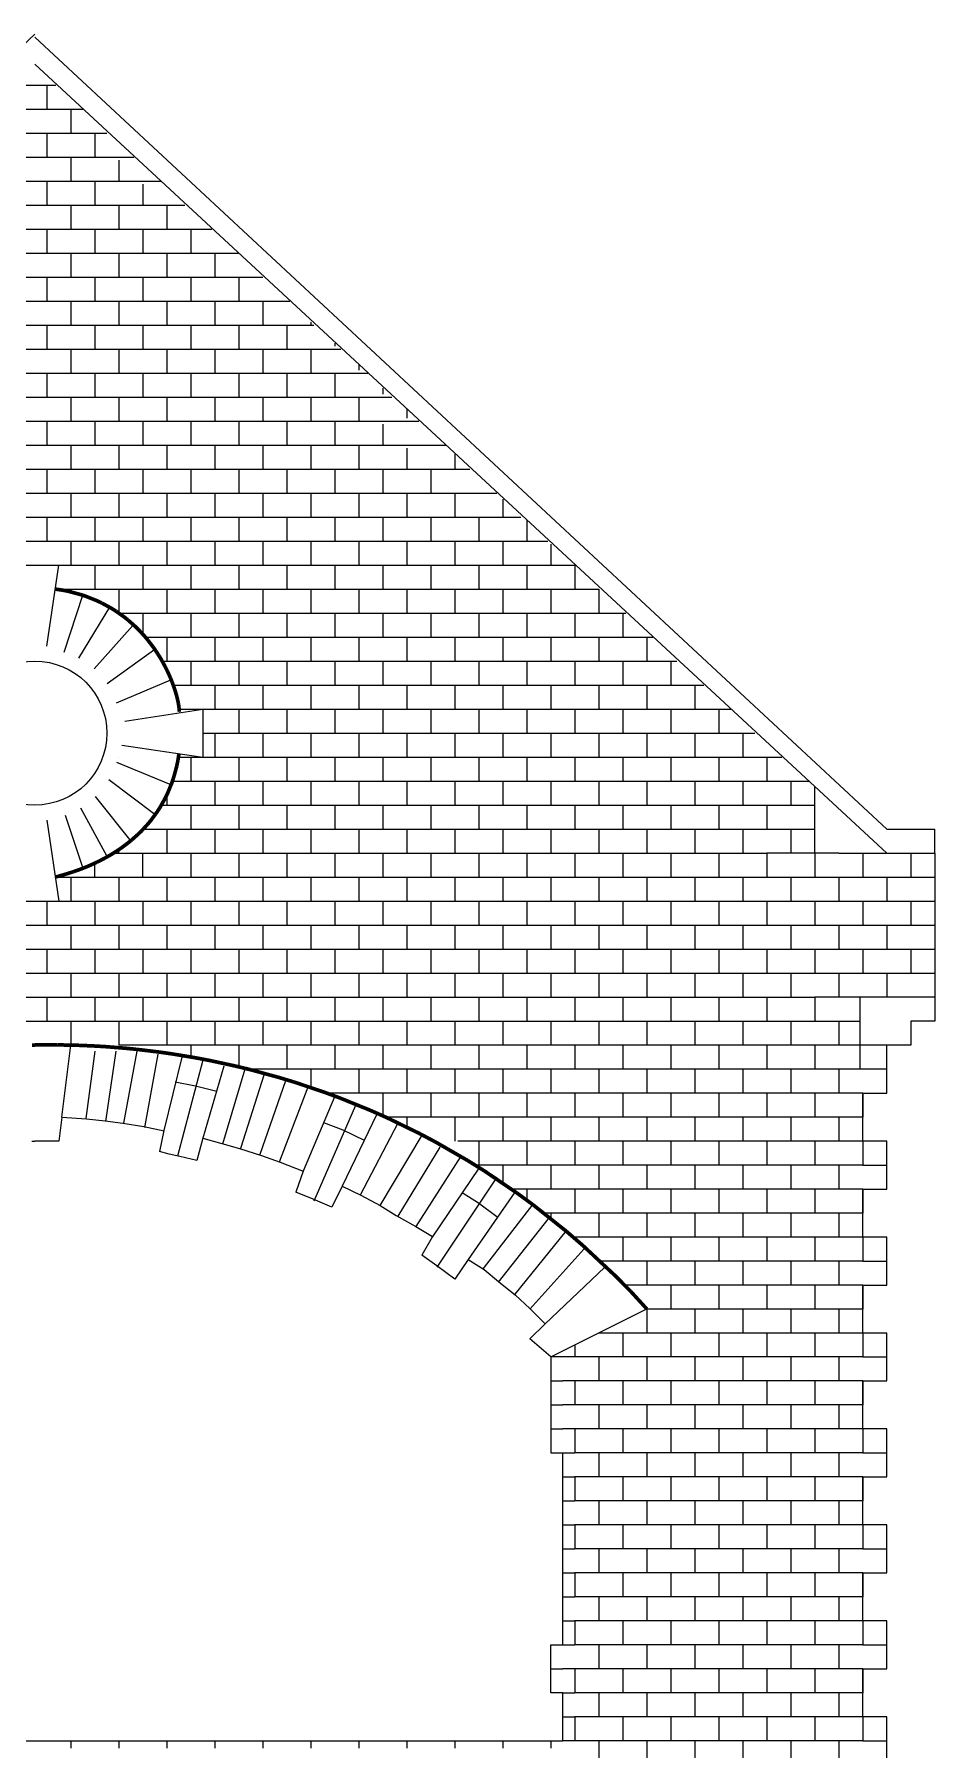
# Model space of a CAD drawing. Extents: x 9 to 84, y 10 to 118.
# Drawn here: x 46.5 to 84, y 46.6 to 118.1 of the extents above; entities that cross this region are included whole.
import ezdxf

# ---------------------------------------------------------------- set-up
doc = ezdxf.new("R2010")
doc.units = 0
doc.header["$MEASUREMENT"] = 0
doc.layers.add('OHNE_NAMEN', color=5, linetype='CONTINUOUS')

msp = doc.modelspace()

# ---------------------------------------------------------------- linework, layer by layer
at = {"layer": 'OHNE_NAMEN', "color": 5, "linetype": 'CONTINUOUS'}
for p, q in [((11.0008, 85.0007), (46.5, 118.1252)), ((46.5, 117.9999), (82.0004, 85.0004)), ((82.0004, 85.0004), (84.0006, 85.0004)), ((84.0006, 84.0003), (84.0006, 85.0004)), ((84.0006, 84.0003), (84.0006, 77.0004)), ((84.0006, 77.0004), (83.0005, 77.0004)), ((83.0005, 77.0004), (83.0005, 76.0003)), ((82, 74.0001), (82, 76)), ((83.0005, 76.0003), (82.0004, 76.0003)), ((81.0002, 71.9998), (81.0002, 74.0001)), ((81.0002, 74.0001), (82, 74.0001)), ((82, 71.9998), (81.0002, 71.9998)), ((82, 69.9999), (82, 71.9998)), ((81.0002, 71.0001), (82, 71.0001)), ((81.0002, 68), (81.0002, 69.9999)), ((81.0002, 69.9999), (82, 69.9999)), ((82, 68), (81.0002, 68)), ((82, 66.0001), (82, 68)), ((81.0002, 66.9999), (82, 66.9999)), ((81.0002, 63.9999), (81.0002, 66.0001)), ((81.0002, 66.0001), (82, 66.0001)), ((82, 63.9999), (81.0002, 63.9999)), ((82, 62), (82, 63.9999)), ((81.0002, 63.0001), (82, 63.0001)), ((81.0002, 60.0001), (81.0002, 62)), ((81.0002, 62), (82, 62)), ((82, 60.0001), (81.0002, 60.0001)), ((82, 57.9998), (82, 60.0001)), ((81.0002, 59), (82, 59)), ((81.0002, 55.9999), (81.0002, 57.9998)), ((81.0002, 57.9998), (82, 57.9998)), ((82, 55.9999), (81.0002, 55.9999)), ((82, 54), (82, 55.9999)), ((81.0002, 55.0002), (82, 55.0002)), ((81.0002, 52.0001), (81.0002, 54)), ((81.0002, 54), (82, 54)), ((82, 52.0001), (81.0002, 52.0001)), ((82, 49.9999), (82, 52.0001)), ((81.0002, 51), (82, 51)), ((81.0002, 48), (81.0002, 49.9999)), ((81.0002, 49.9999), (82, 49.9999)), ((82, 48), (81.0002, 48)), ((82, 46.0001), (82, 48)), ((81.0002, 46.9999), (82, 46.9999))]:
    msp.add_line(p, q, dxfattribs=at)
at = {"layer": 'OHNE_NAMEN', "color": 7, "linetype": 'CONTINUOUS'}
for p, q in [((46.5, 116.8749), (82.0004, 84.0003)), ((45.6251, 116), (47.3749, 116)), ((46.9999, 115.9997), (46.9999, 114.9999)), ((44.5001, 114.9999), (48.4999, 114.9999)), ((48, 114.9999), (48, 114.0001)), ((43.5, 114.0001), (49.5, 114.0001)), ((46.9999, 113.9998), (46.9999, 113)), ((49.0001, 114.0001), (49.0001, 113)), ((42.375, 113), (50.625, 113)), ((48, 113), (48, 111.9999)), ((49.9999, 112.8751), (49.9999, 111.9999)), ((41.25, 111.9999), (51.75, 111.9999)), ((46.9999, 111.9999), (46.9999, 111.0001)), ((49.0001, 111.9999), (49.0001, 111.0001)), ((51, 111.875), (51, 111.0001)), ((40.2502, 111.0001), (52.7502, 111.0001)), ((48, 111.0001), (48, 110)), ((49.9999, 111.0001), (49.9999, 110)), ((52.0001, 111.0001), (51.9998, 110)), ((39.1252, 110), (53.8752, 110)), ((46.9999, 110), (46.9999, 108.9999)), ((49.0001, 110), (49.0001, 108.9999)), ((51, 110), (51, 108.9999)), ((52.9999, 110), (52.9999, 108.9999)), ((38.0002, 108.9999), (55.0002, 108.9999)), ((48, 108.9999), (48, 108.0001)), ((49.9999, 108.9999), (49.9999, 108.0001)), ((51.9998, 108.9999), (51.9998, 108.0001)), ((54, 108.9999), (54, 108.0001)), ((37, 108.0001), (55.9999, 108.0001)), ((46.9999, 108.0001), (46.9999, 107)), ((49.0001, 108.0001), (49.0001, 107)), ((51, 108.0001), (51, 107)), ((52.9999, 108.0001), (52.9999, 107)), ((55.0002, 108.0001), (54.9998, 107)), ((35.875, 107), (57.125, 107)), ((48, 107), (48, 105.9998)), ((49.9999, 107), (49.9999, 105.9998)), ((51.9998, 107), (51.9998, 105.9998)), ((54, 107), (54, 105.9998)), ((55.9999, 107), (55.9999, 105.9998)), ((34.75, 105.9998), (58.1251, 105.9998)), ((46.9999, 105.9998), (46.9999, 105.0001)), ((49.0001, 105.9998), (49.0001, 105.0001)), ((51, 105.9998), (51, 105.0001)), ((52.9999, 105.9998), (52.9999, 105.0001)), ((54.9998, 105.9998), (54.9998, 105.0001)), ((57.0001, 105.9998), (57.0001, 105.0001)), ((57.9998, 106.1251), (58.0002, 106.0002)), ((59, 105.2498), (59, 105.125)), ((33.75, 105.0001), (59.2501, 105.0001)), ((48, 105.0001), (48, 103.9999)), ((49.9999, 105.0001), (49.9999, 103.9999)), ((51.9998, 105.0001), (51.9998, 103.9999)), ((54, 105.0001), (54, 103.9999)), ((55.9999, 105.0001), (55.9999, 103.9999)), ((57.9998, 105.0001), (57.9998, 103.9999)), ((32.625, 103.9999), (60.3751, 103.9999)), ((46.9999, 103.9999), (46.9999, 102.9998)), ((49.0001, 103.9999), (49.0001, 102.9998)), ((51, 103.9999), (51, 102.9998)), ((52.9999, 103.9999), (52.9999, 102.9998)), ((54.9998, 103.9999), (54.9998, 102.9998)), ((57.0001, 103.9999), (57.0001, 102.9998)), ((59, 103.9999), (59, 102.9998)), ((60.0001, 104.3749), (60.0001, 104.1252)), ((31.5, 103.0002), (61.3749, 103.0002)), ((48, 102.9998), (48, 102)), ((49.9999, 102.9998), (49.9999, 102)), ((51.9998, 102.9998), (51.9998, 102)), ((54, 102.9998), (54, 102)), ((55.9999, 102.9998), (55.9999, 102)), ((57.9998, 102.9998), (57.9998, 102)), ((60.0001, 103.0002), (60.0001, 102)), ((60.9999, 103.3752), (60.9999, 103.1251)), ((62, 102.4999), (62, 102.1253)), ((30.5, 102), (62.4999, 102)), ((46.9999, 102), (46.9999, 100.9999)), ((49.0001, 102), (49.0001, 100.9999)), ((51, 102), (51, 100.9999)), ((52.9999, 102), (52.9999, 100.9999)), ((54.9998, 102), (54.9998, 100.9999)), ((57.0001, 102), (57.0001, 100.9999)), ((59, 102), (59, 100.9999)), ((60.9999, 101.8752), (60.9999, 100.9999)), ((29.375, 100.9999), (63.6249, 100.9999)), ((48, 100.9999), (48, 99.9998)), ((49.9999, 100.9999), (49.9999, 99.9998)), ((51.9998, 100.9999), (51.9998, 99.9998)), ((54, 100.9999), (54, 99.9998)), ((55.9999, 100.9999), (55.9999, 99.9998)), ((57.9998, 100.9999), (57.9998, 99.9998)), ((60.0001, 100.9999), (60.0001, 99.9998)), ((62, 100.875), (62, 100.0001)), ((63.9999, 100.6249), (63.9999, 100.0001)), ((28.25, 100.0001), (64.625, 100.0001)), ((46.9999, 99.9998), (46.9999, 99)), ((49.0001, 99.9998), (49.0001, 99)), ((51, 99.9998), (51, 99)), ((52.9999, 99.9998), (52.9999, 99)), ((54.9998, 99.9998), (54.9998, 99)), ((57.0001, 99.9998), (57.0001, 99)), ((59, 99.9998), (59, 99)), ((60.9999, 99.9998), (60.9999, 99)), ((63.0001, 99.9998), (63.0001, 99)), ((27.25, 99), (65.75, 99)), ((48, 99), (48, 97.9999)), ((49.9999, 99), (49.9999, 97.9999)), ((51.9998, 99), (51.9998, 97.9999)), ((54, 99), (54, 97.9999)), ((55.9999, 99), (55.9999, 97.9999)), ((57.9998, 99), (57.9998, 97.9999)), ((60.0001, 99), (60.0001, 97.9999)), ((62, 99), (62, 97.9999)), ((63.9999, 99), (63.9999, 97.9999)), ((66.0001, 98.7499), (65.9998, 97.9999)), ((26.125, 97.9999), (66.7501, 97.9999)), ((46.9999, 97.9999), (46.9999, 97.0001)), ((49.0001, 97.9999), (49.0001, 97.0001)), ((51, 97.9999), (51, 97.0001)), ((52.9999, 97.9999), (52.9999, 97.0001)), ((54.9998, 97.9999), (54.9998, 97.0001)), ((57.0001, 97.9999), (57.0001, 97.0001)), ((59, 97.9999), (59, 97.0001)), ((60.9999, 97.9999), (60.9999, 97.0001)), ((63.0001, 97.9999), (63.0001, 97.0001)), ((65, 97.9999), (65, 97.0001)), ((66.9999, 97.875), (66.9999, 96.9998)), ((25.125, 97.0001), (67.8751, 97.0001)), ((48, 97.0001), (48, 96)), ((49.9999, 97.0001), (49.9999, 96)), ((51.9998, 97.0001), (51.9998, 96)), ((54, 97.0001), (54, 96)), ((55.9999, 97.0001), (55.9999, 96)), ((57.9998, 97.0001), (57.9998, 96)), ((60.0001, 97.0001), (60.0001, 96)), ((62, 97.0001), (62, 96)), ((63.9999, 97.0001), (63.9999, 96)), ((65.9998, 97.0001), (65.9998, 96)), ((68, 96.8749), (68, 96)), ((24, 96), (69.0002, 96)), ((45.5002, 96.0004), (47.5005, 96.0004)), ((46.9999, 92.625), (47.5005, 96.0004)), ((49.0001, 96), (49.0001, 94.9999)), ((51, 96), (51, 94.9999)), ((52.9999, 96), (52.9999, 94.9999)), ((54.9998, 96), (54.9998, 94.9999)), ((57.0001, 96), (57.0001, 94.9999)), ((59, 96), (59, 94.9999)), ((60.9999, 96), (60.9999, 94.9999)), ((63.0001, 96), (63.0001, 94.9999)), ((65, 96), (65, 94.9999)), ((66.9999, 96), (66.9999, 94.9999)), ((68.9998, 96), (68.9998, 94.9999)), ((47.3749, 94.9999), (69.9999, 94.9999)), ((47.7192, 92.3809), (48.4999, 94.7501)), ((48, 94.9999), (48, 94.875)), ((49.9999, 94.9999), (49.9999, 94.0001)), ((51.9998, 94.9999), (51.9998, 94.0001)), ((54, 94.9999), (54, 94.0001)), ((55.9999, 94.9999), (55.9999, 94.0001)), ((57.9998, 94.9999), (57.9998, 94.0001)), ((60.0001, 94.9999), (60.0001, 94.0001)), ((62, 94.9999), (62, 94.0001)), ((63.9999, 94.9999), (63.9999, 94.0001)), ((65.9998, 94.9999), (65.9998, 94.0001)), ((68, 94.9999), (68, 94.0001)), ((69.9999, 94.9999), (69.9999, 93.9997)), ((48.3306, 92.1219), (49.6249, 94.2499)), ((49.9999, 94.0001), (71.1249, 94.0001)), ((51, 94.0001), (51, 93.1249)), ((52.9999, 94.0001), (52.9999, 93)), ((54.9998, 94.0001), (54.9998, 93)), ((57.0001, 94.0001), (57.0001, 93)), ((59, 94.0001), (59, 93)), ((60.9999, 94.0001), (60.9999, 93)), ((63.0001, 94.0001), (63.0001, 93)), ((65, 94.0001), (65, 93)), ((66.9999, 94.0001), (66.9999, 93)), ((68.9998, 94.0001), (68.9998, 93)), ((71.0001, 93.9997), (71.0001, 93)), ((48.9656, 91.6753), (50.5883, 93.4861)), ((51.1249, 93), (72.2499, 93)), ((51.9998, 93), (51.9998, 91.9999)), ((54, 93), (54, 91.9999)), ((55.9999, 93), (55.9999, 91.9999)), ((57.9998, 93), (57.9998, 91.9999)), ((60.0001, 93), (60.0001, 91.9999)), ((62, 93), (62, 91.9999)), ((63.9999, 93), (63.9999, 91.9999)), ((65.9998, 93), (65.9998, 91.9999)), ((68, 93), (68, 91.9999)), ((69.9999, 93), (69.9999, 91.9999)), ((72.0002, 93), (72.0002, 92.0002)), ((49.5064, 91.0636), (51.5003, 92.5004)), ((51.8749, 91.9999), (73.2501, 91.9999)), ((52.9999, 91.9999), (52.9999, 91.0001)), ((54.9998, 91.9999), (54.9998, 91.0001)), ((57.0001, 91.9999), (57.0001, 91.0001)), ((59, 91.9999), (59, 91.0001)), ((60.9999, 91.9999), (60.9999, 91.0001)), ((63.0001, 91.9999), (63.0001, 91.0001)), ((65, 91.9999), (65, 91.0001)), ((66.9999, 91.9999), (66.9999, 91.0001)), ((68.9998, 91.9999), (68.9998, 91.0001)), ((71.0001, 91.9999), (71.0001, 91.0001)), ((73, 91.9999), (73, 91.0001)), ((49.9064, 90.2642), (52.1642, 91.2283)), ((52.2499, 91.0001), (74.3751, 91.0001)), ((54, 91.0001), (54, 90)), ((55.9999, 91.0001), (55.9999, 90)), ((57.9998, 91.0001), (57.9998, 90)), ((60.0001, 91.0001), (60.0001, 90)), ((62, 91.0001), (62, 90)), ((63.9999, 91.0001), (63.9999, 90)), ((65.9998, 91.0001), (65.9998, 90)), ((68, 91.0001), (68, 90)), ((69.9999, 91.0001), (69.9999, 90)), ((71.9998, 91.0001), (71.9998, 90)), ((74.0001, 90.9997), (74.0001, 90)), ((50.25, 89.5001), (53.5005, 90.0003)), ((52.5, 90), (75.5001, 90)), ((53.5005, 90.0003), (53.5005, 88.0004)), ((54.9998, 90), (54.9998, 88.9998)), ((57.0001, 90), (57.0001, 88.9998)), ((59, 90), (59, 88.9998)), ((60.9999, 90), (60.9999, 88.9998)), ((63.0001, 90), (63.0001, 88.9998)), ((65, 90), (65, 88.9998)), ((66.9999, 90), (66.9999, 88.9998)), ((68.9998, 90), (68.9998, 88.9998)), ((71.0001, 90), (71.0001, 88.9998)), ((73, 90), (73, 88.9998)), ((75.0002, 90), (75.0002, 89.0002)), ((53.5002, 89.0002), (76.4999, 88.9998)), ((54, 88.9998), (54, 88.0001)), ((55.9999, 88.9998), (55.9999, 88.0001)), ((57.9998, 88.9998), (57.9998, 88.0001)), ((60.0001, 88.9998), (60.0001, 88.0001)), ((62, 88.9998), (62, 88.0001)), ((63.9999, 88.9998), (63.9999, 88.0001)), ((65.9998, 88.9998), (65.9998, 88.0001)), ((68, 88.9998), (68, 88.0001)), ((69.9999, 88.9998), (69.9999, 88.0001)), ((71.9998, 88.9998), (71.9998, 88.0001)), ((74.0001, 88.9998), (74.0001, 88.0001)), ((76, 88.9998), (76, 88.0001)), ((50.1251, 88.4999), (53.5005, 88.0004)), ((52.5, 88.0001), (77.6249, 88.0001)), ((52.9999, 88.0001), (52.9999, 86.9999)), ((54.9998, 88.0001), (54.9998, 86.9999)), ((57.0001, 88.0001), (57.0001, 86.9999)), ((59, 88.0001), (59, 86.9999)), ((60.9999, 88.0001), (60.9999, 86.9999)), ((63.0001, 88.0001), (63.0001, 86.9999)), ((65, 88.0001), (65, 86.9999)), ((66.9999, 88.0001), (66.9999, 86.9999)), ((68.9998, 88.0001), (68.9998, 86.9999)), ((71.0001, 88.0001), (71.0001, 86.9999)), ((73, 88.0001), (73, 86.9999)), ((74.9999, 88.0001), (74.9999, 86.9999)), ((77.0001, 87.9997), (77.0001, 86.9999)), ((49.9064, 87.7947), (52.125, 86.8751)), ((49.5769, 87.0656), (51.4999, 85.6252)), ((52.2499, 86.9999), (78.7499, 86.9999)), ((54, 86.9999), (54, 85.9998)), ((55.9999, 86.9999), (55.9999, 85.9998)), ((57.9998, 86.9999), (57.9998, 85.9998)), ((60.0001, 86.9999), (60.0001, 85.9998)), ((62, 86.9999), (62, 85.9998)), ((63.9999, 86.9999), (63.9999, 85.9998)), ((65.9998, 86.9999), (65.9998, 85.9998)), ((68, 86.9999), (68, 85.9998)), ((69.9999, 86.9999), (69.9999, 85.9998)), ((71.9998, 86.9999), (71.9998, 85.9998)), ((74.0001, 86.9999), (74.0001, 85.9998)), ((76, 86.9999), (76, 85.9998)), ((77.9999, 86.9999), (77.9999, 86.0002)), ((79.0004, 84.0003), (79, 86.7502)), ((48.4011, 85.8897), (49.5, 83.875)), ((49.0125, 86.36), (50.5005, 84.5005)), ((51.75, 86.0002), (79, 86.0002)), ((52.0001, 86.5001), (51.9998, 85.9998)), ((52.9999, 85.9998), (52.9999, 85)), ((54.9998, 85.9998), (54.9998, 85)), ((57.0001, 85.9998), (57.0001, 85)), ((59, 85.9998), (59, 85)), ((60.9999, 85.9998), (60.9999, 85)), ((63.0001, 85.9998), (63.0001, 85)), ((65, 85.9998), (65, 85)), ((66.9999, 85.9998), (66.9999, 85)), ((68.9998, 85.9998), (68.9998, 85)), ((71.0001, 85.9998), (71.0001, 85)), ((73, 85.9998), (73, 85)), ((74.9999, 85.9998), (74.9999, 85)), ((77.0001, 85.9998), (77.0001, 85)), ((46.9999, 85.375), (47.5005, 82.0004)), ((47.7661, 85.5839), (48.4999, 83.3751)), ((51.0004, 85.0004), (79, 85)), ((51.9998, 85), (51.9998, 83.9999)), ((54, 85), (54, 83.9999)), ((55.9999, 85), (55.9999, 83.9999)), ((57.9998, 85), (57.9998, 83.9999)), ((60.0001, 85), (60.0001, 83.9999)), ((62, 85), (62, 83.9999)), ((63.9999, 85), (63.9999, 83.9999)), ((65.9998, 85), (65.9998, 83.9999)), ((68, 85), (68, 83.9999)), ((69.9999, 85), (69.9999, 83.9999)), ((71.9998, 85), (71.9998, 83.9999)), ((74.0001, 85), (74.0001, 83.9999)), ((76, 85), (76, 83.9999)), ((77.9999, 84.9997), (77.9999, 83.9999)), ((49.875, 83.9999), (77.0004, 84.0003)), ((49.9999, 83.9999), (49.9999, 84.1251)), ((51, 82.9998), (51, 83.9999)), ((52.9999, 83.9999), (52.9999, 82.9998)), ((54.9998, 83.9999), (54.9998, 82.9998)), ((57.0001, 83.9999), (57.0001, 82.9998)), ((59, 83.9999), (59, 82.9998)), ((60.9999, 83.9999), (60.9999, 82.9998)), ((63.0001, 83.9999), (63.0001, 82.9998)), ((65, 83.9999), (65, 82.9998)), ((66.9999, 83.9999), (66.9999, 82.9998)), ((68.9998, 83.9999), (68.9998, 82.9998)), ((71.0001, 83.9999), (71.0001, 82.9998)), ((73, 83.9999), (73, 82.9998)), ((74.9999, 83.9999), (74.9999, 82.9998)), ((77.0001, 83.9999), (77.0001, 82.9998)), ((80.0005, 84.0003), (77.0004, 84.0003)), ((79, 83.9999), (79, 82.9998)), ((80.0005, 84.0003), (83.9999, 83.9999)), ((80.9999, 83.9999), (80.9999, 82.9998)), ((82.9998, 83.9999), (82.9998, 82.9998)), ((47.3749, 83.0001), (83.9999, 83.0001)), ((48, 82.9998), (48, 82)), ((49.0001, 82.9998), (49.0001, 83.5)), ((49.9999, 82.9998), (49.9999, 82)), ((51.9998, 82.9998), (51.9998, 82)), ((54, 82.9998), (54, 82)), ((55.9999, 82.9998), (55.9999, 82)), ((57.9998, 82.9998), (57.9998, 82)), ((60.0001, 82.9998), (60.0001, 82)), ((62, 82.9998), (62, 82)), ((63.9999, 82.9998), (63.9999, 82)), ((65.9998, 82.9998), (65.9998, 82)), ((68, 82.9998), (68, 82)), ((69.9999, 82.9998), (69.9999, 82)), ((71.9998, 82.9998), (71.9998, 82)), ((74.0001, 82.9998), (74.0001, 82)), ((76, 82.9998), (76, 82)), ((77.9999, 82.9998), (77.9999, 82)), ((80.0001, 82.9998), (80.0001, 82)), ((82, 82.9998), (82, 82)), ((9, 82), (83.9999, 82)), ((45.5002, 82.0004), (47.5005, 82.0004)), ((46.9999, 82), (46.9999, 80.9999)), ((49.0001, 82), (49.0001, 80.9999)), ((51, 82), (51, 80.9999)), ((52.9999, 82), (52.9999, 80.9999)), ((54.9998, 82), (54.9998, 80.9999)), ((57.0001, 82), (57.0001, 80.9999)), ((59, 82), (59, 80.9999)), ((60.9999, 82), (60.9999, 80.9999)), ((63.0001, 82), (63.0001, 80.9999)), ((65, 82), (65, 80.9999)), ((66.9999, 82), (66.9999, 80.9999)), ((68.9998, 82), (68.9998, 80.9999)), ((71.0001, 82), (71.0001, 80.9999)), ((73, 82), (73, 80.9999)), ((74.9999, 82), (74.9999, 80.9999)), ((77.0001, 82), (77.0001, 80.9999)), ((79, 82), (79, 80.9999)), ((80.9999, 82), (80.9999, 80.9999)), ((82.9998, 82), (82.9998, 80.9999)), ((9, 80.9999), (83.9999, 80.9999)), ((48, 80.9999), (48, 80.0001)), ((49.9999, 80.9999), (49.9999, 80.0001)), ((51.9998, 80.9999), (51.9998, 80.0001)), ((54, 80.9999), (54, 80.0001)), ((55.9999, 80.9999), (55.9999, 80.0001)), ((57.9998, 80.9999), (57.9998, 80.0001)), ((60.0001, 80.9999), (60.0001, 80.0001)), ((62, 80.9999), (62, 80.0001)), ((63.9999, 80.9999), (63.9999, 80.0001)), ((65.9998, 80.9999), (65.9998, 80.0001)), ((68, 80.9999), (68, 80.0001)), ((69.9999, 80.9999), (69.9999, 80.0001)), ((71.9998, 80.9999), (71.9998, 80.0001)), ((74.0001, 80.9999), (74.0001, 80.0001)), ((76, 80.9999), (76, 80.0001)), ((77.9999, 80.9999), (77.9999, 80.0001)), ((80.0001, 80.9999), (80.0001, 80.0001)), ((82, 80.9999), (82, 80.0001)), ((9, 80.0001), (83.9999, 80.0001)), ((46.9999, 80.0001), (46.9999, 79)), ((49.0001, 80.0001), (49.0001, 79)), ((51, 80.0001), (51, 79)), ((52.9999, 80.0001), (52.9999, 79)), ((54.9998, 80.0001), (54.9998, 79)), ((57.0001, 80.0001), (57.0001, 79)), ((59, 80.0001), (59, 79)), ((60.9999, 80.0001), (60.9999, 79)), ((63.0001, 80.0001), (63.0001, 79)), ((65, 80.0001), (65, 79)), ((66.9999, 80.0001), (66.9999, 79)), ((68.9998, 80.0001), (68.9998, 79)), ((71.0001, 80.0001), (71.0001, 79)), ((73, 80.0001), (73, 79)), ((74.9999, 80.0001), (74.9999, 79)), ((77.0001, 80.0001), (77.0001, 79)), ((79, 80.0001), (79, 79)), ((80.9999, 80.0001), (80.9999, 79)), ((82.9998, 79.9998), (82.9998, 78.9996)), ((9, 79), (83.9999, 79)), ((48, 79), (48, 77.9999)), ((49.9999, 79), (49.9999, 77.9999)), ((51.9998, 79), (51.9998, 77.9999)), ((54, 79), (54, 77.9999)), ((55.9999, 79), (55.9999, 77.9999)), ((57.9998, 79), (57.9998, 77.9999)), ((60.0001, 79), (60.0001, 77.9999)), ((62, 79), (62, 77.9999)), ((63.9999, 79), (63.9999, 77.9999)), ((65.9998, 79), (65.9998, 77.9999)), ((68, 79), (68, 77.9999)), ((69.9999, 79), (69.9999, 77.9999)), ((71.9998, 79), (71.9998, 77.9999)), ((74.0001, 79), (74.0001, 77.9999)), ((76, 79), (76, 77.9999)), ((77.9999, 79), (77.9999, 77.9999)), ((80.0001, 79), (80.0001, 77.9999)), ((82, 79), (82, 77.9999)), ((14.0003, 78.0002), (79.0004, 78.0002)), ((46.9999, 77.9999), (46.9999, 77.0001)), ((49.0001, 77.9999), (49.0001, 77.0001)), ((51, 77.9999), (51, 77.0001)), ((52.9999, 77.9999), (52.9999, 77.0001)), ((54.9998, 77.9999), (54.9998, 77.0001)), ((57.0001, 77.9999), (57.0001, 77.0001)), ((59, 77.9999), (59, 77.0001)), ((60.9999, 77.9999), (60.9999, 77.0001)), ((63.0001, 77.9999), (63.0001, 77.0001)), ((65, 77.9999), (65, 77.0001)), ((66.9999, 77.9999), (66.9999, 77.0001)), ((68.9998, 77.9999), (68.9998, 77.0001)), ((71.0001, 77.9999), (71.0001, 77.0001)), ((73, 77.9999), (73, 77.0001)), ((74.9999, 77.9999), (74.9999, 77.0001)), ((77.0001, 77.9999), (77.0001, 77.0001)), ((79, 78.0002), (79, 77.0001)), ((83.9999, 77.9999), (79.0004, 78.0002)), ((80.8754, 78.0002), (80.8754, 76.0003)), ((12, 77.0001), (80.875, 77.0001)), ((48, 77.0001), (48, 76)), ((49.9999, 77.0001), (49.9999, 76)), ((51.9998, 77.0001), (51.9998, 76)), ((54, 77.0001), (54, 76)), ((55.9999, 77.0001), (55.9999, 76)), ((57.9998, 77.0001), (57.9998, 76)), ((60.0001, 77.0001), (60.0001, 76)), ((62, 77.0001), (62, 76)), ((63.9999, 77.0001), (63.9999, 76)), ((65.9998, 77.0001), (65.9998, 76)), ((68, 77.0001), (68, 76)), ((69.9999, 77.0001), (69.9999, 76)), ((71.9998, 77.0001), (71.9998, 76)), ((74.0001, 77.0001), (74.0001, 76)), ((76, 77.0001), (76, 76)), ((77.9999, 77.0001), (77.9999, 76)), ((80.0001, 77.0001), (80.0001, 76)), ((47.625, 73), (48.0004, 76.0003)), ((82, 76), (50.0006, 76.0003)), ((52.9999, 76), (52.9999, 75.5001)), ((54.9998, 76), (55.0002, 75.1251)), ((57.0001, 76), (57.0001, 74.9999)), ((59, 76), (59, 74.9999)), ((60.9999, 76), (60.9999, 74.9999)), ((63.0001, 76), (63.0001, 74.9999)), ((65, 76), (65, 74.9999)), ((66.9999, 76), (66.9999, 74.9999)), ((68.9998, 76), (68.9998, 74.9999)), ((71.0001, 76), (71.0001, 74.9999)), ((73, 76), (73, 74.9999)), ((74.9999, 76), (74.9999, 74.9999)), ((77.0001, 76), (77.0001, 74.9999)), ((79, 76), (79, 74.9999)), ((80.875, 76), (80.875, 74.9999)), ((49.0001, 75.7499), (48.6251, 72.9375)), ((49.875, 75.7499), (49.4376, 72.8126)), ((50.7499, 75.7499), (50.1876, 72.7502)), ((51.6251, 75.625), (51.0625, 72.5625)), ((52.6249, 75.5001), (51.8749, 72.4376)), ((53.5002, 75.3749), (52.4376, 71.3751)), ((54.3751, 75.1251), (53.5002, 72.1251)), ((52.3522, 74.4714), (53.1989, 74.295)), ((55.2499, 74.9999), (54.3126, 71.8749)), ((56.0564, 74.7889), (55.0626, 71.6876)), ((82, 74.9999), (55.5001, 74.9999)), ((56.9383, 74.5067), (55.8751, 71.4375)), ((57.9998, 74.9999), (57.9998, 74.2498)), ((60.0001, 74.9999), (60.0001, 74.0001)), ((62, 74.9999), (62, 74.0001)), ((63.9999, 74.9999), (63.9999, 74.0001)), ((65.9998, 74.9999), (65.9998, 74.0001)), ((68, 74.9999), (68, 74.0001)), ((69.9999, 74.9999), (69.9999, 74.0001)), ((71.9998, 74.9999), (71.9998, 74.0001)), ((74.0001, 74.9999), (74.0001, 74.0001)), ((76, 74.9999), (76, 74.0001)), ((77.9999, 74.9999), (77.9999, 74.0001)), ((80.0001, 74.9999), (80.0001, 74.0001)), ((53.1989, 74.295), (54.0808, 74.0833)), ((57.875, 74.2498), (56.6875, 71.1249)), ((59, 73.8748), (57.6876, 70.7499)), ((80.9999, 74.0001), (58.7499, 74.0001)), ((60.9999, 74.0001), (60.9999, 73)), ((63.0001, 74.0001), (63.0001, 73)), ((65, 74.0001), (65, 73)), ((66.9999, 74.0001), (66.9999, 73)), ((68.9998, 74.0001), (68.9998, 73)), ((71.0001, 74.0001), (71.0001, 73)), ((73, 74.0001), (73, 73)), ((74.9999, 74.0001), (74.9999, 73)), ((77.0001, 74.0001), (77.0001, 73)), ((79, 74.0001), (79, 73)), ((80.9999, 74.0001), (80.9999, 73)), ((59.8664, 73.4836), (58.1251, 69.5)), ((60.7501, 73.1252), (59.3125, 70.1252)), ((80.9999, 73), (61.1251, 73)), ((62, 73), (62, 72.6249)), ((63.9999, 73), (63.9999, 72.0002)), ((66.0001, 73), (66.0001, 72.0002)), ((68, 73), (68, 71.9998)), ((69.9999, 73), (69.9999, 71.9998)), ((71.9998, 73), (71.9998, 71.9998)), ((74.0001, 73), (74.0001, 71.9998)), ((76, 73), (76, 71.9998)), ((77.9999, 73), (77.9999, 71.9998)), ((80.0001, 73), (80.0001, 72.0002)), ((58.5258, 72.7781), (59.3372, 72.4606)), ((59.3372, 72.4606), (60.2192, 72.0372)), ((61.625, 72.7502), (60.0625, 69.7502)), ((62.6251, 72.2499), (60.875, 69.3124)), ((63.3751, 71.7501), (61.625, 68.8749)), ((81.0006, 72.0002), (64.1251, 72.0002)), ((65, 71.9998), (65, 71.0001)), ((66.9999, 71.9998), (66.9999, 71.0001)), ((68.9998, 71.9998), (68.9998, 71.0001)), ((71.0001, 71.9998), (71.0001, 71.0001)), ((73, 71.9998), (73, 71.0001)), ((74.9999, 71.9998), (74.9999, 71.0001)), ((77.0001, 71.9998), (77.0001, 71.0001)), ((79, 71.9998), (79, 71.0001)), ((80.9999, 71.9998), (80.9999, 70.9997)), ((64.25, 71.3751), (62.375, 68.4375)), ((65, 70.8752), (63.0626, 68)), ((80.9999, 71.0001), (64.8751, 71.0001)), ((66.0001, 71.0001), (66.0001, 70.25)), ((68, 71.0001), (68, 69.9999)), ((69.9999, 71.0001), (69.9999, 69.9999)), ((71.9998, 71.0001), (71.9998, 69.9999)), ((74.0001, 71.0001), (74.0001, 69.9999)), ((76, 71.0001), (76, 69.9999)), ((77.9999, 71.0001), (77.9999, 69.9999)), ((80.0001, 71.0001), (80.0001, 69.9999)), ((65.75, 70.5002), (63.2499, 66.7501)), ((64.3114, 69.85), (64.9817, 69.4267)), ((66.5, 69.875), (64.5626, 67.0624)), ((64.9817, 69.4267), (65.7578, 68.8622)), ((67.25, 69.3752), (65.1873, 66.6874)), ((80.9999, 69.9999), (66.3751, 69.9999)), ((66.9999, 69.9999), (66.9999, 69.5)), ((68.9998, 69.9999), (68.9998, 68.9998)), ((71.0001, 69.9999), (71.0001, 68.9998)), ((73, 69.9999), (73, 68.9998)), ((74.9999, 69.9999), (74.9999, 68.9998)), ((77.0001, 69.9999), (77.0001, 68.9998)), ((79, 69.9999), (79, 68.9998)), ((80.9999, 69.9999), (80.9999, 68.9998)), ((67.8751, 68.75), (65.8125, 66.125)), ((80.9999, 69.0002), (67.7499, 69.0002)), ((68, 69.0002), (68, 68.75)), ((69.9999, 68.9998), (69.9999, 68)), ((71.9998, 68.9998), (71.9998, 68)), ((74.0001, 68.9998), (74.0001, 68)), ((76, 68.9998), (76, 68)), ((77.9999, 68.9998), (77.9999, 68)), ((80.0001, 68.9998), (80.0001, 68)), ((68.6252, 68.2501), (66.5, 65.6251)), ((80.9999, 68), (69.0002, 68)), ((71.0001, 68), (71.0001, 66.9999)), ((73, 68), (73, 66.9999)), ((74.9999, 68), (74.9999, 66.9999)), ((77.0001, 68), (77.0001, 66.9999)), ((79, 68), (79, 66.9999)), ((80.9999, 68), (80.9999, 66.9999)), ((69.3752, 67.5001), (67.1251, 65)), ((67.7499, 64.3749), (70.25, 66.7501)), ((80.9999, 66.9999), (69.9999, 66.9999)), ((71.9998, 66.9999), (71.9998, 65.9998)), ((74.0001, 66.9999), (74.0001, 65.9998)), ((76, 66.9999), (76, 65.9998)), ((77.9999, 66.9999), (77.9999, 65.9998)), ((80.0001, 66.9999), (80.0001, 66.0001)), ((80.9999, 66.0001), (71.0001, 66.0001)), ((73, 65.9998), (73, 65)), ((74.9999, 65.9998), (74.9999, 65)), ((77.0001, 65.9998), (77.0001, 65)), ((79, 65.9998), (79, 65)), ((80.9999, 66.0001), (80.9999, 65)), ((68.0004, 63.0005), (72.0002, 65.0004)), ((80.9999, 65), (71.9998, 65)), ((71.9998, 65), (71.9998, 63.9999)), ((74.0001, 65), (74.0001, 63.9999)), ((76, 65), (76, 63.9999)), ((77.9999, 65), (77.9999, 63.9999)), ((80.0001, 65), (80.0001, 64.0002)), ((80.9999, 63.9999), (69.9999, 63.9999)), ((71.0001, 63.9999), (71.0001, 63.0001)), ((73, 63.9999), (73, 63.0001)), ((74.9999, 63.9999), (74.9999, 63.0001)), ((77.0001, 63.9999), (77.0001, 63.0001)), ((79, 63.9999), (79, 63.0001)), ((80.9999, 63.9999), (80.9999, 62.9998)), ((80.9999, 63.0001), (68.0007, 63.0005)), ((69.0002, 63.5), (68.9998, 63.0001)), ((69.9999, 63.0001), (69.9999, 62)), ((71.9998, 63.0001), (71.9998, 62)), ((74.0001, 63.0001), (74.0001, 62)), ((76, 63.0001), (76, 62)), ((77.9999, 63.0001), (77.9999, 62)), ((80.0001, 63.0001), (80.0001, 62)), ((80.9999, 62), (68.4999, 62)), ((68.9998, 62), (68.9998, 60.9999)), ((71.0001, 62), (71.0001, 60.9999)), ((73, 62), (73, 60.9999)), ((74.9999, 62), (74.9999, 60.9999)), ((77.0001, 62), (77.0001, 60.9999)), ((79, 62), (79, 60.9999)), ((80.9999, 62), (80.9999, 60.9999)), ((80.9999, 60.9999), (68.4999, 60.9999)), ((69.9999, 60.9999), (69.9999, 60.0001)), ((71.9998, 60.9999), (71.9998, 60.0001)), ((74.0001, 60.9999), (74.0001, 60.0001)), ((76, 60.9999), (76, 60.0001)), ((77.9999, 60.9999), (77.9999, 60.0001)), ((80.0001, 60.9999), (80.0001, 60.0001)), ((80.9999, 60.0001), (68.4999, 60.0001)), ((68.9998, 60.0001), (68.9998, 59)), ((71.0001, 60.0001), (71.0001, 59)), ((73, 60.0001), (73, 59)), ((74.9999, 60.0001), (74.9999, 59)), ((77.0001, 60.0001), (77.0001, 59)), ((79, 60.0001), (79, 59)), ((80.9999, 60.0001), (80.9999, 59)), ((80.9999, 59), (69.0002, 59)), ((69.9999, 59), (69.9999, 57.9998)), ((71.9998, 59), (71.9998, 57.9998)), ((74.0001, 59), (74.0001, 57.9998)), ((76, 59), (76, 57.9998)), ((77.9999, 59), (77.9999, 57.9998)), ((80.0001, 59), (80.0001, 57.9998)), ((68.9998, 57.9998), (68.9998, 57.0001)), ((81.0006, 58.0002), (69.0005, 57.9998)), ((71.0001, 57.9998), (71.0001, 57.0001)), ((73, 57.9998), (73, 57.0001)), ((74.9999, 57.9998), (74.9999, 57.0001)), ((77.0001, 57.9998), (77.0001, 57.0001)), ((79, 57.9998), (79, 57.0001)), ((80.9999, 57.9998), (80.9999, 56.9997)), ((81.0006, 57.0004), (69.0005, 57.0001)), ((69.9999, 57.0001), (69.9999, 55.9999)), ((71.9998, 57.0001), (71.9998, 55.9999)), ((74.0001, 57.0001), (74.0001, 55.9999)), ((76, 57.0001), (76, 55.9999)), ((77.9999, 57.0001), (77.9999, 55.9999)), ((80.0001, 56.9997), (80.0001, 55.9999)), ((68.9998, 55.9999), (68.9998, 54.9998)), ((81.0006, 56.0003), (69.0005, 55.9999)), ((71.0001, 55.9999), (71.0001, 54.9998)), ((73, 55.9999), (73, 54.9998)), ((74.9999, 55.9999), (74.9999, 54.9998)), ((77.0001, 55.9999), (77.0001, 54.9998)), ((79, 55.9999), (79, 54.9998)), ((80.9999, 55.9999), (80.9999, 54.9998)), ((81.0002, 55.0002), (69.0002, 55.0002)), ((69.9999, 54.9998), (69.9999, 54)), ((71.9998, 54.9998), (71.9998, 54)), ((74.0001, 54.9998), (74.0001, 54)), ((76, 54.9998), (76, 54)), ((77.9999, 54.9998), (77.9999, 54)), ((80.0001, 55.0002), (80.0001, 54)), ((68.9998, 54), (68.9998, 52.9999)), ((81.0006, 54.0004), (69.0005, 54)), ((71.0001, 54), (71.0001, 52.9999)), ((73, 54), (73, 52.9999)), ((74.9999, 54), (74.9999, 52.9999)), ((77.0001, 54), (77.0001, 52.9999)), ((79, 54), (79, 52.9999)), ((80.9999, 54), (80.9999, 52.9999)), ((81.0006, 53.0003), (69.0005, 52.9999)), ((69.9999, 52.9999), (69.9999, 51.9998)), ((71.9998, 52.9999), (71.9998, 51.9998)), ((74.0001, 52.9999), (74.0001, 51.9998)), ((76, 52.9999), (76, 51.9998)), ((77.9999, 52.9999), (77.9999, 51.9998)), ((80.0001, 53.0003), (80.0001, 52.0001)), ((68.9998, 51.9998), (68.9998, 51)), ((81.0006, 52.0005), (69.0005, 52.0001)), ((71.0001, 51.9998), (71.0001, 51)), ((73, 51.9998), (73, 51)), ((74.9999, 51.9998), (74.9999, 51)), ((77.0001, 51.9998), (77.0001, 51)), ((79, 51.9998), (79, 51)), ((80.9999, 52.0001), (80.9999, 51)), ((81.0002, 51), (69.0002, 51)), ((69.9999, 51), (69.9999, 49.9999)), ((71.9998, 51), (71.9998, 49.9999)), ((74.0001, 51), (74.0001, 49.9999)), ((76, 51), (76, 49.9999)), ((77.9999, 51), (77.9999, 49.9999)), ((80.0001, 51), (80.0001, 49.9999)), ((81.0006, 50.0003), (68.4999, 49.9999)), ((68.9998, 49.9999), (68.9998, 49.0001)), ((71.0001, 49.9999), (71.0001, 49.0001)), ((73, 49.9999), (73, 49.0001)), ((74.9999, 49.9999), (74.9999, 49.0001)), ((77.0001, 49.9999), (77.0001, 49.0001)), ((79, 49.9999), (79, 49.0001)), ((80.9999, 49.9999), (80.9999, 48.9998)), ((81.0006, 49.0005), (69.0005, 49.0001)), ((69.9999, 49.0001), (69.9999, 48)), ((71.9998, 49.0001), (71.9998, 48)), ((74.0001, 49.0001), (74.0001, 48)), ((76, 49.0001), (76, 48)), ((77.9999, 49.0001), (77.9999, 48)), ((80.0001, 49.0001), (80.0001, 48)), ((68.9998, 48), (68.9998, 46.9999)), ((81.0006, 48.0004), (69.0005, 48)), ((71.0001, 48), (71.0001, 46.9999)), ((73, 48), (73, 46.9999)), ((74.9999, 48), (74.9999, 46.9999)), ((77.0001, 48), (77.0001, 46.9999)), ((79, 48), (79, 46.9999)), ((80.9999, 48), (80.9999, 46.9999)), ((81.0002, 46.9999), (68.4999, 46.9999)), ((69.9999, 46.9999), (69.9999, 46.0001)), ((71.9998, 46.9999), (71.9998, 46.0001)), ((74.0001, 46.9999), (74.0001, 46.0001)), ((76, 46.9999), (76, 46.0001)), ((77.9999, 46.9999), (77.9999, 46.0001)), ((80.0001, 46.9999), (80.0001, 46.0001))]:
    msp.add_line(p, q, dxfattribs=at)
at = {"layer": 'OHNE_NAMEN', "color": 1, "linetype": 'CONTINUOUS'}
for p, q in [((47.625, 73), (47.5001, 72.0002)), ((47.625, 73), (48.6481, 72.9192)), ((48.6481, 72.9192), (49.4242, 72.8486)), ((49.4242, 72.8486), (50.165, 72.7428)), ((50.165, 72.7428), (51.0469, 72.6017)), ((51.0469, 72.6017), (51.8936, 72.4253)), ((51.8749, 72.4376), (51.6876, 71.5624)), ((53.5002, 72.1251), (53.25, 71.1874)), ((53.5002, 72.1251), (54.2925, 71.8961)), ((54.2925, 71.8961), (55.0333, 71.6844)), ((55.0333, 71.6844), (55.9506, 71.4022)), ((55.9506, 71.4022), (56.7267, 71.12)), ((56.7267, 71.12), (57.6876, 70.7499)), ((57.6876, 70.7499), (57.3751, 69.875)), ((59.3125, 70.1252), (58.8751, 69.2499)), ((59.3125, 70.1252), (60.0781, 69.7442)), ((60.0781, 69.7442), (60.8894, 69.3208)), ((60.8894, 69.3208), (61.5597, 68.8975)), ((61.5597, 68.8975), (62.3711, 68.4389)), ((62.3711, 68.4389), (63.0767, 68.0156)), ((63.0626, 68), (62.6251, 67.25)), ((64.5626, 67.0624), (63.9999, 66.2499)), ((64.5626, 67.0624), (65.2286, 66.6397)), ((65.2286, 66.6397), (65.8283, 66.1458)), ((65.8283, 66.1458), (66.5339, 65.5814)), ((66.5339, 65.5814), (67.1336, 65.0169)), ((67.7499, 64.3749), (67.1251, 63.7501)), ((67.1336, 65.0169), (67.7686, 64.3819)), ((68, 63.0001), (68, 59)), ((68, 62), (68.4999, 62)), ((68, 60.9999), (68.4999, 60.9999)), ((68, 60.0001), (68.4999, 60.0001)), ((68, 59), (68.4999, 59)), ((68.4999, 51), (68.4999, 59)), ((68.4999, 59), (68.9998, 59)), ((68.4999, 57.9998), (68.9998, 57.9998)), ((68.4999, 57.0001), (68.9998, 57.0001)), ((68.4999, 55.9999), (68.9998, 55.9999)), ((68.4999, 55.0002), (68.9998, 55.0002)), ((68.4999, 54), (68.9998, 54)), ((68.4999, 52.9999), (68.9998, 52.9999)), ((68.4999, 52.0001), (68.9998, 52.0001)), ((68, 49.0001), (68, 51)), ((68, 51), (68.4999, 51)), ((68.4999, 51), (68.9998, 51)), ((68, 49.9999), (68.4999, 49.9999)), ((68.4999, 49.0001), (68, 49.0001)), ((68.4999, 46.9999), (68.4999, 49.0001)), ((68.4999, 49.0001), (68.9998, 49.0001)), ((68.4999, 48), (68.9998, 48)), ((24.5, 46.9999), (68.4999, 46.9999)), ((48, 46.9999), (48, 46.7)), ((49.9999, 46.9999), (49.9999, 46.7)), ((51.9998, 46.9999), (51.9998, 46.7)), ((54, 46.9999), (54, 46.7)), ((55.9999, 46.9999), (55.9999, 46.7)), ((57.9998, 46.9999), (57.9998, 46.7)), ((60.0001, 46.9999), (60.0001, 46.7)), ((62, 46.9999), (62, 46.7)), ((63.9999, 46.9999), (63.9999, 46.7)), ((66.0001, 46.9999), (66.0001, 46.7)), ((68, 46.9999), (68, 46.7))]:
    msp.add_line(p, q, dxfattribs=at)
at = {"layer": 'OHNE_NAMEN', "color": 7, "linetype": 'CONTINUOUS', "const_width": 0.1528}
for points in [[(47.3749, 94.9999), (47.6483, 94.9608)], [(47.6483, 94.9608), (47.9081, 94.9076)], [(47.9081, 94.9076), (48.1548, 94.8421)], [(48.1548, 94.8421), (48.4015, 94.7766)], [(48.4015, 94.7766), (48.6352, 94.6988)], [(48.6352, 94.6988), (48.8564, 94.6105)], [(48.8564, 94.6105), (49.0776, 94.5223)], [(49.0776, 94.5223), (49.2863, 94.4236)], [(49.2863, 94.4236), (49.4832, 94.3163)], [(49.4832, 94.3163), (49.6801, 94.2091)], [(49.6801, 94.2091), (49.8652, 94.0932)], [(49.8652, 94.0932), (50.039, 93.9707)], [(50.039, 93.9707), (50.2128, 93.8481)], [(50.2128, 93.8481), (50.3754, 93.7188)], [(50.3754, 93.7188), (50.5274, 93.5847)], [(50.5274, 93.5847), (50.6794, 93.4506)], [(50.6794, 93.4506), (50.8208, 93.3116)], [(50.8208, 93.3116), (50.9521, 93.1697)], [(50.9521, 93.1697), (51.0835, 93.0277)], [(51.0835, 93.0277), (51.2048, 92.8827)], [(51.2048, 92.8827), (51.3167, 92.7366)], [(51.3167, 92.7366), (51.4287, 92.5906)], [(51.4287, 92.5906), (51.5312, 92.4433)], [(51.5312, 92.4433), (51.625, 92.2969)], [(51.625, 92.2969), (51.7187, 92.1504)], [(51.7187, 92.1504), (51.8037, 92.0046)], [(51.8037, 92.0046), (51.8805, 91.8615)], [(51.8805, 91.8615), (51.9572, 91.7183)], [(51.9572, 91.7183), (52.0259, 91.5777)], [(52.0259, 91.5777), (52.0869, 91.4416)], [(52.0869, 91.4416), (52.1479, 91.3055)], [(52.1479, 91.3055), (52.2014, 91.1739)], [(52.2014, 91.1739), (52.2479, 91.0485)], [(52.2479, 91.0485), (52.2944, 90.9232)], [(52.2944, 90.9232), (52.334, 90.8042)], [(52.334, 90.8042), (52.3672, 90.6933)], [(52.3672, 90.6933), (52.4004, 90.5825)], [(52.4004, 90.5825), (52.4272, 90.4799)], [(52.4272, 90.4799), (52.4484, 90.3872)], [(52.4484, 90.3872), (52.4695, 90.2946)], [(52.4695, 90.2946), (52.4849, 90.212)], [(52.4849, 90.212), (52.4951, 90.1414)], [(52.4951, 90.1414), (52.5054, 90.0707)], [(52.5054, 90.0707), (52.5105, 90.0119)], [(52.5105, 90.0119), (52.5111, 89.9669)], [(52.5078, 89.8907), (52.5, 89.8751)], [(52.5117, 89.9219), (52.5078, 89.8907)], [(52.5111, 89.9669), (52.5117, 89.9219)], [(52.461, 87.8593), (52.4077, 87.6074)], [(52.5, 88.1249), (52.461, 87.8593)], [(52.3422, 87.3684), (52.2767, 87.1294)], [(52.4077, 87.6074), (52.3422, 87.3684)], [(52.0223, 86.4759), (51.9236, 86.2745)], [(52.1106, 86.6897), (52.0223, 86.4759)], [(52.1989, 86.9034), (52.1106, 86.6897)], [(52.2767, 87.1294), (52.1989, 86.9034)], [(51.5932, 85.7163), (51.4707, 85.5488)], [(51.7091, 85.8946), (51.5932, 85.7163)], [(51.8164, 86.0845), (51.7091, 85.8946)], [(51.9236, 86.2745), (51.8164, 86.0845)], [(51.0847, 85.0783), (50.9506, 84.9318)], [(51.2188, 85.2247), (51.0847, 85.0783)], [(51.3481, 85.3813), (51.2188, 85.2247)], [(51.4707, 85.5488), (51.3481, 85.3813)], [(50.2366, 84.3159), (50.0905, 84.2073)], [(50.3827, 84.4245), (50.2366, 84.3159)], [(50.5277, 84.5419), (50.3827, 84.4245)], [(50.6696, 84.6687), (50.5277, 84.5419)], [(50.8116, 84.7955), (50.6696, 84.6687)], [(50.9506, 84.9318), (50.8116, 84.7955)], [(49.0777, 83.6183), (48.9416, 83.556)], [(49.2183, 83.6874), (49.0777, 83.6183)], [(49.3614, 83.7637), (49.2183, 83.6874)], [(49.5046, 83.8401), (49.3614, 83.7637)], [(49.6503, 83.9239), (49.5046, 83.8401)], [(49.7968, 84.0157), (49.6503, 83.9239)], [(49.9433, 84.1074), (49.7968, 84.0157)], [(50.0905, 84.2073), (49.9433, 84.1074)], [(47.3905, 83.0079), (47.3749, 83.0001)], [(47.4218, 83.0182), (47.3905, 83.0079)], [(47.4668, 83.0316), (47.4218, 83.0182)], [(47.5118, 83.045), (47.4668, 83.0316)], [(47.5706, 83.0615), (47.5118, 83.045)], [(47.6413, 83.0819), (47.5706, 83.0615)], [(47.712, 83.1023), (47.6413, 83.0819)], [(47.7945, 83.1265), (47.712, 83.1023)], [(47.8872, 83.1553), (47.7945, 83.1265)], [(47.9798, 83.184), (47.8872, 83.1553)], [(48.0825, 83.2174), (47.9798, 83.184)], [(48.1933, 83.2559), (48.0825, 83.2174)], [(48.3041, 83.2945), (48.1933, 83.2559)], [(48.4232, 83.3383), (48.3041, 83.2945)], [(48.5485, 83.3881), (48.4232, 83.3383)], [(48.6738, 83.4379), (48.5485, 83.3881)], [(48.8055, 83.4936), (48.6738, 83.4379)], [(48.9416, 83.556), (48.8055, 83.4936)], [(46.3755, 76.0003), (46.5003, 76.0003)], [(46.6252, 76.0035), (46.5003, 76.0035)], [(46.7935, 76.0056), (46.6252, 76.0035)], [(47.0009, 76.0063), (46.7935, 76.0056)], [(47.2087, 76.007), (47.0009, 76.0063)], [(47.456, 76.007), (47.2087, 76.007)], [(47.7397, 76.0024), (47.456, 76.007)], [(48.0233, 75.9982), (47.7397, 76.0024)], [(48.3433, 75.9897), (48.0233, 75.9982)], [(48.6964, 75.9739), (48.3433, 75.9897)], [(49.0495, 75.958), (48.6964, 75.9739)], [(49.4358, 75.9351), (49.0495, 75.958)], [(49.8521, 75.9019), (49.4358, 75.9351)], [(50.268, 75.8687), (49.8521, 75.9019)], [(50.7139, 75.8254), (50.268, 75.8687)], [(51.1859, 75.7685), (50.7139, 75.8254)], [(51.6583, 75.7118), (51.1859, 75.7685)], [(52.1571, 75.6419), (51.6583, 75.7118)], [(52.6789, 75.5555), (52.1571, 75.6419)], [(53.201, 75.4687), (52.6789, 75.5555)], [(53.746, 75.366), (53.201, 75.4687)], [(54.3112, 75.244), (53.746, 75.366)], [(54.8763, 75.1219), (54.3112, 75.244)], [(55.4612, 74.9801), (54.8763, 75.1219)], [(56.0627, 74.816), (55.4612, 74.9801)], [(56.6642, 74.652), (56.0627, 74.816)], [(57.2826, 74.4654), (56.6642, 74.652)], [(57.9141, 74.2534), (57.2826, 74.4654)], [(58.5456, 74.0413), (57.9141, 74.2534)], [(59.1901, 73.8039), (58.5456, 74.0413)], [(59.8452, 73.5376), (59.1901, 73.8039)], [(60.5, 73.2716), (59.8452, 73.5376)], [(61.1646, 72.977), (60.5, 73.2716)], [(61.8363, 72.6507), (61.1646, 72.977)], [(62.5076, 72.3244), (61.8363, 72.6507)], [(63.186, 71.9663), (62.5076, 72.3244)], [(63.8676, 71.574), (63.186, 71.9663)], [(64.5492, 71.1814), (63.8676, 71.574)], [(65.2343, 70.7542), (64.5492, 71.1814)], [(65.9194, 70.2889), (65.2343, 70.7542)], [(66.6044, 69.8242), (65.9194, 70.2889)], [(67.2899, 69.3215), (66.6044, 69.8242)], [(67.9722, 68.7779), (67.2899, 69.3215)], [(68.6541, 68.2346), (67.9722, 68.7779)], [(69.3332, 67.6501), (68.6541, 68.2346)], [(70.0056, 67.0221), (69.3332, 67.6501)], [(70.678, 66.3942), (70.0056, 67.0221)], [(71.344, 65.7225), (70.678, 66.3942)], [(72.0002, 65.0035), (71.344, 65.7225)]]:
    msp.add_lwpolyline(points, dxfattribs=at)
at = {"layer": 'OHNE_NAMEN', "color": 7, "linetype": 'CONTINUOUS'}
for points in [[(46.3755, 72.0002), (46.5003, 72.0002)], [(46.6252, 72.0002), (46.5003, 72.0002)], [(46.7815, 72.0002), (46.6252, 72.0002)], [(46.9671, 71.9981), (46.7815, 72.0002)], [(47.1523, 71.9959), (46.9671, 71.9981)], [(47.3671, 71.9917), (47.1523, 71.9959)], [(47.5001, 72.0002), (47.3671, 71.9917)], [(52.1025, 71.4467), (51.6876, 71.5624)], [(52.5466, 71.3542), (52.1025, 71.4467)], [(53.0073, 71.2466), (52.5466, 71.3542)], [(53.25, 71.1874), (53.0073, 71.2466)], [(58.0926, 69.5833), (57.3751, 69.875)], [(58.8751, 69.2499), (58.0926, 69.5833)], [(63.2467, 66.8016), (62.6251, 67.25)], [(63.9999, 66.2499), (63.2467, 66.8016)], [(68.0004, 63.0005), (67.1251, 63.7501)]]:
    msp.add_lwpolyline(points, dxfattribs=at)
msp.add_arc((46.5003, 89.0002), 3, 0, 360, dxfattribs=at)
at = {"layer": 'OHNE_NAMEN', "color": 1, "linetype": 'CONTINUOUS'}
msp.add_arc((46.5, 89.0002), 3.64, 344.0523, 344.0524, dxfattribs=at)

doc.saveas('drawing.dxf')
